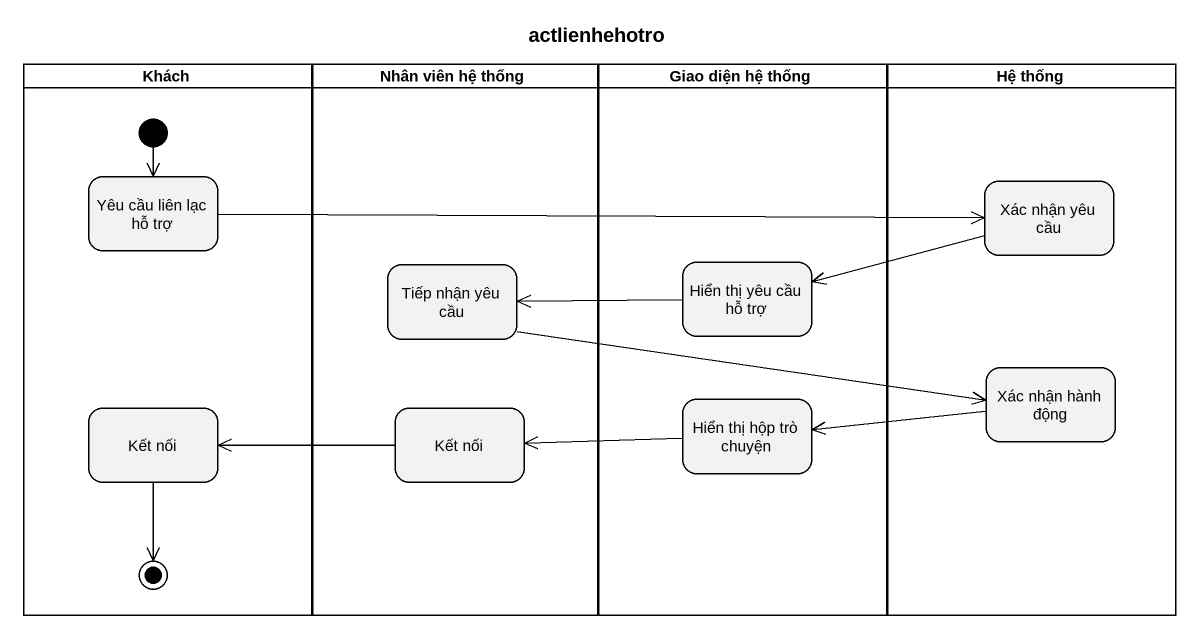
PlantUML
@startuml
title actlienhehotro
hide empty description
state Khách <<partition>> {
  state "Yêu cầu liên lạc hỗ trợ" as Yêu_cầu_liên_lạc_hỗ_trợ
  state "Kết nối" as Kết_nối
  [*] --> Yêu_cầu_liên_lạc_hỗ_trợ
  Kết_nối --> [*]
}
state "Nhân viên hệ thống" as Nhân_viên_hệ_thống <<partition>> {
  state "Tiếp nhận yêu cầu" as Tiếp_nhận_yêu_cầu
  state "Kết nối" as Kết_nối_2
}
state "Giao diện hệ thống" as Giao_diện_hệ_thống <<partition>> {
  state "Hiển thị yêu cầu hỗ trợ" as Hiển_thị_yêu_cầu_hỗ_trợ
  state "Hiển thị hộp trò chuyện" as Hiển_thị_hộp_trò_chuyện
}
state "Hệ thống" as Hệ_thống <<partition>> {
  state "Xác nhận yêu cầu" as Xác_nhận_yêu_cầu
  state "Xác nhận hành động" as Xác_nhận_hành_động
}
Yêu_cầu_liên_lạc_hỗ_trợ -right-> Xác_nhận_yêu_cầu
Xác_nhận_yêu_cầu -left-> Hiển_thị_yêu_cầu_hỗ_trợ
Tiếp_nhận_yêu_cầu -right-> Xác_nhận_hành_động
Hiển_thị_yêu_cầu_hỗ_trợ -left-> Tiếp_nhận_yêu_cầu
Hiển_thị_hộp_trò_chuyện -left-> Kết_nối_2
Xác_nhận_hành_động -left-> Hiển_thị_hộp_trò_chuyện
Kết_nối_2 -left-> Kết_nối
@enduml
